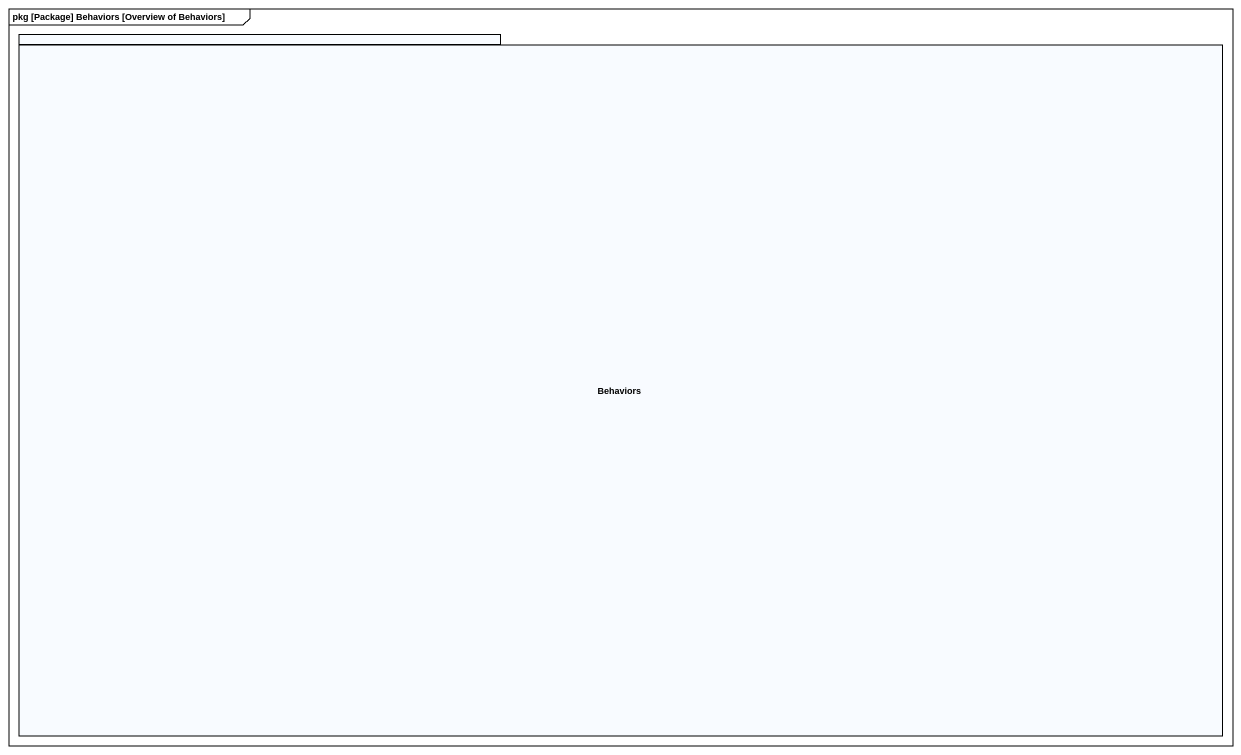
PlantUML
@startuml
mainframe pkg [Package] Behaviors [Overview of Behaviors]
package Behaviors {
}
@enduml
